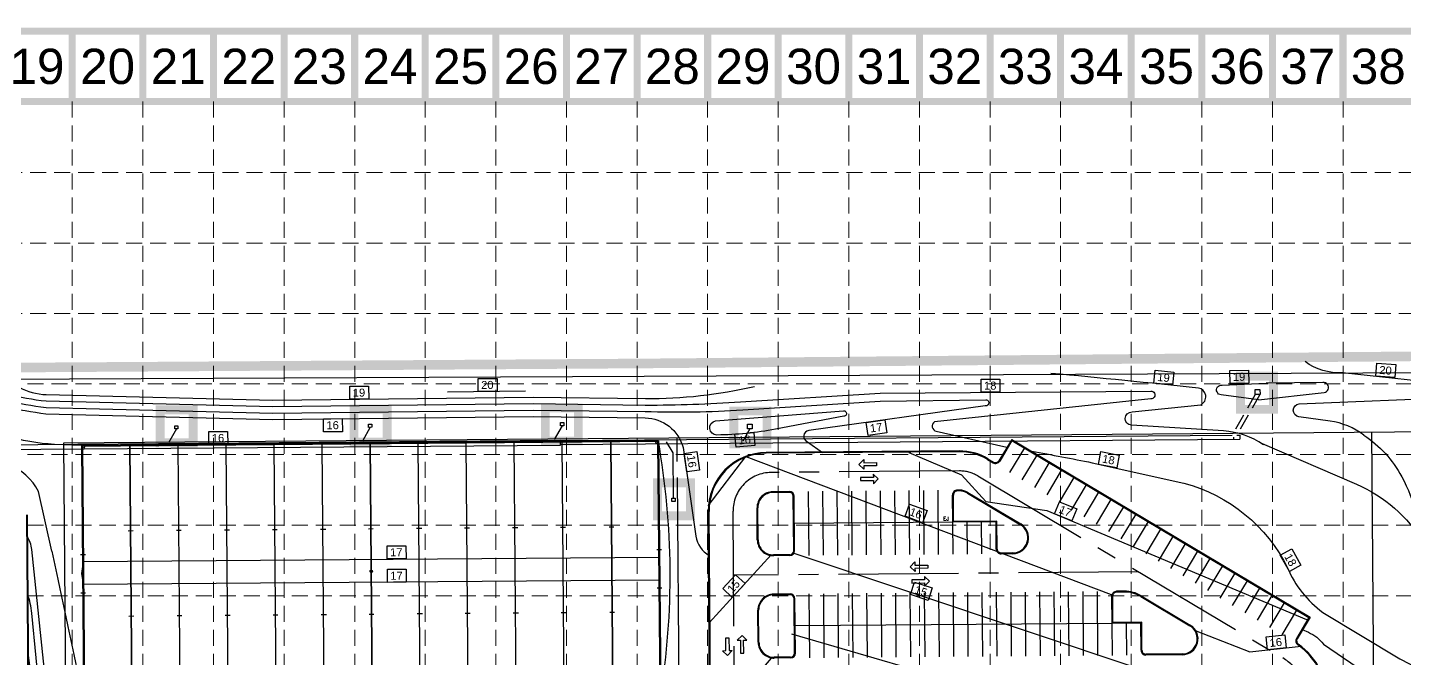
# Model space of a CAD drawing. Header units: feet. Extents: x 2467609 to 2470436, y 7119976 to 7121745.
# Drawn here: x 2468465 to 2469325, y 7121351 to 7121745 of the extents above; entities that cross this region are included whole.
import ezdxf
from ezdxf.enums import TextEntityAlignment as Align

# ---------------------------------------------------------------- set-up
doc = ezdxf.new("R2010")
doc.units = ezdxf.units.FT
doc.header["$LTSCALE"] = 100
doc.header["$MEASUREMENT"] = 0
for name, pattern in [('06117 BASE$0$CENTER2', [1.125, 0.75, -0.125, 0.125, -0.125]), ('HIDDEN', [0.375, 0.25, -0.125]), ('HIDDEN2', [0.1875, 0.125, -0.0625]), ('SDASH', [0.15, 0.1, -0.05])]:
    doc.linetypes.add(name, pattern=pattern)
for name, color, linetype, lineweight in [('06117 BASE$0$CP Inlet', 253, 'Continuous', 25), ('06117 BASE$0$CPCL', 253, '06117 BASE$0$CENTER2', 25), ('06117 BASE$0$CPCURB', 8, 'Continuous', 25), ('06117 BASE$0$CPCURB2', 8, 'Continuous', 25), ('06117 BASE$0$CPSTRIPE', 253, 'Continuous', 25), ('06117 BASE$0$DIR-ARROW', 8, 'Continuous', 25), ('06117 BASE$0$X-Hevy', 253, 'Continuous', 50), ('06117 BASE$0$X-Lite', 253, 'Continuous', 25)]:
    doc.layers.add(name, color=color, linetype=linetype, lineweight=lineweight)
for name, color, linetype in [('06117 BASE$0$foot-pract', 253, 'Continuous'), ('06117 BASE$0$SITE-Fence', 8, '06117 BASE$0$FENCELINE4'), ('06117 TOPO$0$EXWATER', 253, 'Continuous'), ('BASE', 7, 'Continuous'), ('CPCONT', 253, 'Continuous'), ('EJ', 7, 'HIDDEN2'), ('GRID', 254, 'HIDDEN'), ('LIMITS OF DISTURBANCE', 1, 'HIDDEN'), ('proposed ec', 6, 'SDASH')]:
    doc.layers.add(name, color=color, linetype=linetype)
doc.styles.add('06117 BASE$0$Standard', font='romans.shx')
doc.styles.add('C60', font='SIMPLEX.shx', dxfattribs={"height": 2.4})
doc.styles.get("Standard").update_dxf_attribs({"font": 'ARIAL.TTF'})
doc.linetypes.add('06117 BASE$0$FENCELINE4', pattern='A,0.5,-0.05,["x",06117 BASE$0$Standard,S=0.16,R=0,X=-0.02,Y=-0.05],-0.15', length=0.7)

# ---------------------------------------------------------------- blocks, each defined once
blk = doc.blocks.new('06117 BASE$0$A$C13620719')
at = {"layer": '06117 BASE$0$X-Hevy'}
for p, q in [((-4140, 0), (180, 0)), ((-4140, -1920), (-4140, 0)), ((180, -1920), (180, 0)), ((180, -1920), (-4140, -1920))]:
    blk.add_line(p, q, dxfattribs=at)
at = {"layer": '06117 BASE$0$X-Lite'}
for p, q in [((-3783, -1920), (-3783, 0)), ((-3780, -1920), (-3780, 0)), ((-3420, -1920), (-3420, 0)), ((-3060, -1920), (-3060, 0)), ((-2340, -1920), (-2340, 0)), ((-1978, -1920), (-1978, 0)), ((-1620, -1920), (-1620, 0)), ((-1260, -1920), (-1260, 0)), ((-540, -1920), (-540, 0)), ((-177, -1920), (-177, 0)), ((-174, -1920), (-174, 0)), ((-2700, -1920), (-2700, 0)), ((-1981, -1920), (-1981, 0)), ((-900, -1920), (-900, 0)), ((-4140, -712), (-4140, -712)), ((-3799, -640), (-3763, -640)), ((-3438, -640), (-3402, -640)), ((-3078, -640), (-3042, -640)), ((-3075, -640), (-3039, -640)), ((-2718, -640), (-2682, -640)), ((-2358, -640), (-2322, -640)), ((-2355, -640), (-2319, -640)), ((-1998, -640), (-1962, -640)), ((-1638, -640), (-1602, -640)), ((-1635, -640), (-1599, -640)), ((-1278, -640), (-1242, -640)), ((-918, -640), (-882, -640)), ((-915, -640), (-879, -640)), ((-558, -640), (-522, -640)), ((-194, -640), (-158, -640)), ((-4158, -816), (-4122, -816)), ((198, -816), (162, -816)), ((-4140, -967), (-4140, -967)), ((-4158, -1104), (-4122, -1104)), ((198, -1104), (162, -1104)), ((-3799, -1280), (-3763, -1280)), ((-3438, -1280), (-3402, -1280)), ((-3078, -1280), (-3042, -1280)), ((-3075, -1280), (-3039, -1280)), ((-2718, -1280), (-2682, -1280)), ((-2358, -1280), (-2322, -1280)), ((-2355, -1280), (-2319, -1280)), ((-1998, -1280), (-1962, -1280)), ((-1638, -1280), (-1602, -1280)), ((-1635, -1280), (-1599, -1280)), ((-1278, -1280), (-1242, -1280)), ((-918, -1280), (-882, -1280)), ((-915, -1280), (-879, -1280)), ((-558, -1280), (-522, -1280)), ((-194, -1280), (-158, -1280))]:
    blk.add_line(p, q, dxfattribs=at)

msp = doc.modelspace()

# ---------------------------------------------------------------- linework, layer by layer
at = {"layer": '06117 BASE$0$CP Inlet'}
for points in [[(2469232.05, 7121518.55), (2469235.05, 7121518.57), (2469235.08, 7121515.57), (2469232.08, 7121515.55)], [(2469232.05, 7121518.55), (2469235.05, 7121518.57), (2469235.08, 7121515.57), (2469232.08, 7121515.55)], [(2468557.14, 7121495.97), (2468559.14, 7121495.99), (2468559.16, 7121493.99), (2468557.16, 7121493.97)], [(2468557.14, 7121495.97), (2468559.14, 7121495.99), (2468559.16, 7121493.99), (2468557.16, 7121493.97)], [(2468678.26, 7121496.96), (2468680.26, 7121496.98), (2468680.28, 7121494.98), (2468678.28, 7121494.96)], [(2468678.26, 7121496.96), (2468680.26, 7121496.98), (2468680.28, 7121494.98), (2468678.28, 7121494.96)], [(2468798.13, 7121497.95), (2468800.13, 7121497.96), (2468800.15, 7121495.96), (2468798.15, 7121495.95)], [(2468798.13, 7121497.95), (2468800.13, 7121497.96), (2468800.15, 7121495.96), (2468798.15, 7121495.95)], [(2468914.88, 7121496.98), (2468917.88, 7121497), (2468917.9, 7121494), (2468914.9, 7121493.98)], [(2468914.88, 7121496.98), (2468917.88, 7121497), (2468917.9, 7121494), (2468914.9, 7121493.98)], [(2468867.68, 7121450.69), (2468869.68, 7121450.7), (2468869.7, 7121448.7), (2468867.7, 7121448.69)], [(2468867.68, 7121450.69), (2468869.68, 7121450.7), (2468869.7, 7121448.7), (2468867.7, 7121448.69)]]:
    msp.add_lwpolyline(points, close=True, dxfattribs=at)
at = {"layer": '06117 BASE$0$CPCL'}
for p, q in [((2469047.27, 7121467.71), (2468929.7, 7121466.75)), ((2469047.27, 7121467.71), (2468929.7, 7121466.75)), ((2469058.72, 7121464.6), (2469249.25, 7121350.95)), ((2469058.72, 7121464.6), (2469249.25, 7121350.95)), ((2468911.98, 7120695.75), (2468905.89, 7121442.56)), ((2468911.98, 7120695.75), (2468905.89, 7121442.56)), ((2469159.28, 7121404.62), (2468906.22, 7121402.56)), ((2469159.28, 7121404.62), (2468906.22, 7121402.56))]:
    msp.add_line(p, q, dxfattribs=at)
for centre, radius, start, end in [((2468929.89, 7121442.75), 24, 90.46654, 180.46654), ((2468929.89, 7121442.75), 24, 90.46654, 180.46654), ((2469047.45, 7121445.71), 22, 59.18317, 90.46654), ((2469047.45, 7121445.71), 22, 59.18317, 90.46654), ((2469232.34, 7121322.61), 33, 0.46654, 59.18317), ((2469232.34, 7121322.61), 33, 0.46654, 59.18317)]:
    msp.add_arc(centre, radius, start, end, dxfattribs=at)
at = {"layer": '06117 BASE$0$CPCURB'}
for p, q in [((2469080.15, 7121486.76), (2469072.46, 7121473.87)), ((2469080.15, 7121486.76), (2469072.46, 7121473.87)), ((2469080.15, 7121486.76), (2469265.65, 7121376.1)), ((2469080.15, 7121486.76), (2469265.65, 7121376.1)), ((2469047.17, 7121479.71), (2468926.6, 7121478.73)), ((2469047.17, 7121479.71), (2468926.6, 7121478.73)), ((2469064.87, 7121474.91), (2469068.35, 7121472.83)), ((2469064.87, 7121474.91), (2469068.35, 7121472.83)), ((2468941.02, 7121454.84), (2468930.8, 7121454.76)), ((2468941.02, 7121454.84), (2468930.8, 7121454.76)), ((2468944.32, 7121417.87), (2468944.05, 7121451.87)), ((2468944.32, 7121417.87), (2468944.05, 7121451.87)), ((2469043.18, 7121435.68), (2469043.04, 7121452.68)), ((2469043.18, 7121435.68), (2469043.04, 7121452.68)), ((2469047.37, 7121455.71), (2469046.02, 7121455.7)), ((2469047.37, 7121455.71), (2469046.02, 7121455.7)), ((2469052.57, 7121454.3), (2469085.65, 7121434.57)), ((2469052.57, 7121454.3), (2469085.65, 7121434.57)), ((2468891.93, 7121314.94), (2468890.89, 7121442.44)), ((2468891.93, 7121314.94), (2468890.89, 7121442.44)), ((2468921.04, 7121424.68), (2468920.88, 7121444.68)), ((2468921.04, 7121424.68), (2468920.88, 7121444.68)), ((2468465.69, 7121316.47), (2468464.69, 7121440.2)), ((2468465.69, 7121316.47), (2468464.69, 7121440.2)), ((2469070.18, 7121435.9), (2469043.18, 7121435.68)), ((2469070.18, 7121435.9), (2469043.18, 7121435.68)), ((2469070.32, 7121418.9), (2469070.18, 7121435.9)), ((2469070.32, 7121418.9), (2469070.18, 7121435.9)), ((2468941.35, 7121414.85), (2468931.12, 7121414.76)), ((2468941.35, 7121414.85), (2468931.12, 7121414.76)), ((2469080.61, 7121415.98), (2469073.34, 7121415.92)), ((2469080.61, 7121415.98), (2469073.34, 7121415.92)), ((2468941.54, 7121390.85), (2468931.32, 7121390.76)), ((2468941.54, 7121390.85), (2468931.32, 7121390.76)), ((2469142.7, 7121372.48), (2469142.56, 7121389.48)), ((2469142.7, 7121372.48), (2469142.56, 7121389.48)), ((2469150.42, 7121392.55), (2469145.54, 7121392.51)), ((2469150.42, 7121392.55), (2469145.54, 7121392.51)), ((2469160.83, 7121389.72), (2469191.5, 7121371.43)), ((2469160.83, 7121389.72), (2469191.5, 7121371.43)), ((2468921.56, 7121360.68), (2468921.4, 7121380.68)), ((2468921.56, 7121360.68), (2468921.4, 7121380.68)), ((2468944.84, 7121353.87), (2468944.57, 7121387.87)), ((2468944.84, 7121353.87), (2468944.57, 7121387.87)), ((2469160.7, 7121372.63), (2469142.7, 7121372.48)), ((2469160.7, 7121372.63), (2469142.7, 7121372.48)), ((2469160.84, 7121355.63), (2469160.7, 7121372.63)), ((2469160.84, 7121355.63), (2469160.7, 7121372.63)), ((2469265.65, 7121376.1), (2469257.87, 7121363.06)), ((2469265.65, 7121376.1), (2469257.87, 7121363.06)), ((2468941.87, 7121350.85), (2468931.64, 7121350.76)), ((2468941.87, 7121350.85), (2468931.64, 7121350.76)), ((2469186.46, 7121352.84), (2469163.86, 7121352.66)), ((2469186.46, 7121352.84), (2469163.86, 7121352.66))]:
    msp.add_line(p, q, dxfattribs=at)
for centre, radius, start, end in [((2468926.89, 7121442.73), 36, 90.46654, 180.46654), ((2468926.89, 7121442.73), 36, 90.46654, 180.46654), ((2469047.45, 7121445.71), 34, 59.18317, 90.46654), ((2469047.45, 7121445.71), 34, 59.18317, 90.46654), ((2469069.89, 7121475.41), 3, 239.18317, 329.18317), ((2469069.89, 7121475.41), 3, 239.18317, 329.18317), ((2468930.88, 7121444.76), 10, 90.46654, 180.46654), ((2468930.88, 7121444.76), 10, 90.46654, 180.46654), ((2468941.05, 7121451.84), 3, 0.46654, 90.46654), ((2468941.05, 7121451.84), 3, 0.46654, 90.46654), ((2469046.04, 7121452.7), 3, 90.46654, 180.46654), ((2469046.04, 7121452.7), 3, 90.46654, 180.46654), ((2469047.45, 7121445.71), 10, 59.18317, 90.46654), ((2469047.45, 7121445.71), 10, 59.18317, 90.46654), ((2469080.53, 7121425.98), 10, 270.46654, 59.18317), ((2469080.53, 7121425.98), 10, 270.46654, 59.18317), ((2468931.04, 7121424.76), 10, 180.46654, 270.46654), ((2468931.04, 7121424.76), 10, 180.46654, 270.46654), ((2468941.32, 7121417.85), 3, 270.46654, 0.46654), ((2468941.32, 7121417.85), 3, 270.46654, 0.46654), ((2469073.32, 7121418.92), 3, 180.46654, 270.46654), ((2469073.32, 7121418.92), 3, 180.46654, 270.46654), ((2468931.4, 7121380.76), 10, 90.46654, 180.46654), ((2468931.4, 7121380.76), 10, 90.46654, 180.46654), ((2468941.57, 7121387.85), 3, 0.46654, 90.46654), ((2468941.57, 7121387.85), 3, 0.46654, 90.46654), ((2469145.56, 7121389.51), 3, 90.46654, 180.46654), ((2469145.56, 7121389.51), 3, 90.46654, 180.46654), ((2469150.58, 7121372.55), 20, 59.18317, 90.46654), ((2469150.58, 7121372.55), 20, 59.18317, 90.46654), ((2469186.38, 7121362.84), 10, 270.46654, 59.18317), ((2469186.38, 7121362.84), 10, 270.46654, 59.18317), ((2469260.45, 7121361.52), 3, 149.18317, 234.15629), ((2469260.45, 7121361.52), 3, 149.18317, 234.15629), ((2468931.56, 7121360.76), 10, 180.46654, 270.46654), ((2468931.56, 7121360.76), 10, 180.46654, 270.46654), ((2469163.84, 7121355.66), 3, 180.46654, 270.46654), ((2469163.84, 7121355.66), 3, 180.46654, 270.46654), ((2469232.34, 7121322.61), 45, 0.46654, 54.15629), ((2469232.34, 7121322.61), 45, 0.46654, 54.15629), ((2468941.84, 7121353.85), 3, 270.46654, 0.46654), ((2468941.84, 7121353.85), 3, 270.46654, 0.46654)]:
    msp.add_arc(centre, radius, start, end, dxfattribs=at)
at = {"layer": '06117 BASE$0$CPCURB2'}
for p, q in [((2469079.97, 7121487.44), (2469072.03, 7121474.13)), ((2469079.97, 7121487.44), (2469072.03, 7121474.13)), ((2469079.97, 7121487.44), (2469266.34, 7121376.27)), ((2469079.97, 7121487.44), (2469266.34, 7121376.27)), ((2469047.17, 7121480.21), (2468926.6, 7121479.23)), ((2469047.17, 7121480.21), (2468926.6, 7121479.23)), ((2469065.13, 7121475.34), (2469068.61, 7121473.26)), ((2469065.13, 7121475.34), (2469068.61, 7121473.26)), ((2468941.03, 7121454.34), (2468930.8, 7121454.26)), ((2468941.03, 7121454.34), (2468930.8, 7121454.26)), ((2468943.82, 7121417.87), (2468943.55, 7121451.86)), ((2468943.82, 7121417.87), (2468943.55, 7121451.86)), ((2469043.68, 7121436.18), (2469043.54, 7121452.68)), ((2469043.68, 7121436.18), (2469043.54, 7121452.68)), ((2469047.37, 7121455.21), (2469046.02, 7121455.2)), ((2469047.37, 7121455.21), (2469046.02, 7121455.2)), ((2469052.32, 7121453.87), (2469085.4, 7121434.14)), ((2469052.32, 7121453.87), (2469085.4, 7121434.14)), ((2468891.43, 7121314.94), (2468890.39, 7121442.43)), ((2468891.43, 7121314.94), (2468890.39, 7121442.43)), ((2468921.54, 7121424.68), (2468921.38, 7121444.68)), ((2468921.54, 7121424.68), (2468921.38, 7121444.68)), ((2468466.19, 7121316.47), (2468465.19, 7121440.2)), ((2468466.19, 7121316.47), (2468465.19, 7121440.2)), ((2469070.68, 7121436.4), (2469043.68, 7121436.18)), ((2469070.68, 7121436.4), (2469043.68, 7121436.18)), ((2469070.82, 7121418.9), (2469070.68, 7121436.4)), ((2469070.82, 7121418.9), (2469070.68, 7121436.4)), ((2468941.34, 7121415.35), (2468931.12, 7121415.26)), ((2468941.34, 7121415.35), (2468931.12, 7121415.26)), ((2469080.61, 7121416.48), (2469073.34, 7121416.42)), ((2469080.61, 7121416.48), (2469073.34, 7121416.42)), ((2468941.55, 7121390.35), (2468931.32, 7121390.26)), ((2468941.55, 7121390.35), (2468931.32, 7121390.26)), ((2469143.19, 7121372.99), (2469143.06, 7121389.49)), ((2469143.19, 7121372.99), (2469143.06, 7121389.49)), ((2469150.42, 7121392.05), (2469145.54, 7121392.01)), ((2469150.42, 7121392.05), (2469145.54, 7121392.01)), ((2469160.57, 7121389.29), (2469191.24, 7121371)), ((2469160.57, 7121389.29), (2469191.24, 7121371)), ((2468922.06, 7121360.69), (2468921.9, 7121380.69)), ((2468922.06, 7121360.69), (2468921.9, 7121380.69)), ((2468944.34, 7121353.87), (2468944.07, 7121387.87)), ((2468944.34, 7121353.87), (2468944.07, 7121387.87)), ((2469161.19, 7121373.13), (2469143.19, 7121372.99)), ((2469161.19, 7121373.13), (2469143.19, 7121372.99)), ((2469161.34, 7121355.64), (2469161.19, 7121373.13)), ((2469161.34, 7121355.64), (2469161.19, 7121373.13)), ((2469266.34, 7121376.27), (2469258.3, 7121362.8)), ((2469266.34, 7121376.27), (2469258.3, 7121362.8)), ((2468941.86, 7121351.35), (2468931.64, 7121351.26)), ((2468941.86, 7121351.35), (2468931.64, 7121351.26)), ((2469186.45, 7121353.34), (2469163.86, 7121353.16)), ((2469186.45, 7121353.34), (2469163.86, 7121353.16))]:
    msp.add_line(p, q, dxfattribs=at)
for centre, radius, start, end in [((2468926.89, 7121442.73), 36.5, 90.46654, 180.46654), ((2468926.89, 7121442.73), 36.5, 90.46654, 180.46654), ((2469047.45, 7121445.71), 34.5, 59.18317, 90.46654), ((2469047.45, 7121445.71), 34.5, 59.18317, 90.46654), ((2469069.89, 7121475.41), 2.5, 239.18317, 329.18317), ((2469069.89, 7121475.41), 2.5, 239.18317, 329.18317), ((2468930.88, 7121444.76), 9.5, 90.46654, 180.46654), ((2468930.88, 7121444.76), 9.5, 90.46654, 180.46654), ((2468941.05, 7121451.84), 2.5, 0.46654, 90.46654), ((2468941.05, 7121451.84), 2.5, 0.46654, 90.46654), ((2469046.04, 7121452.7), 2.5, 90.46654, 180.46654), ((2469046.04, 7121452.7), 2.5, 90.46654, 180.46654), ((2469047.45, 7121445.71), 9.5, 59.18317, 90.46654), ((2469047.45, 7121445.71), 9.5, 59.18317, 90.46654), ((2469080.53, 7121425.98), 9.5, 270.46654, 59.18317), ((2469080.53, 7121425.98), 9.5, 270.46654, 59.18317), ((2468931.04, 7121424.76), 9.5, 180.46654, 270.46654), ((2468931.04, 7121424.76), 9.5, 180.46654, 270.46654), ((2468941.32, 7121417.85), 2.5, 270.46654, 0.46654), ((2468941.32, 7121417.85), 2.5, 270.46654, 0.46654), ((2469073.32, 7121418.92), 2.5, 180.46654, 270.46654), ((2469073.32, 7121418.92), 2.5, 180.46654, 270.46654), ((2468931.4, 7121380.76), 9.5, 90.46654, 180.46654), ((2468931.4, 7121380.76), 9.5, 90.46654, 180.46654), ((2468941.57, 7121387.85), 2.5, 0.46654, 90.46654), ((2468941.57, 7121387.85), 2.5, 0.46654, 90.46654), ((2469145.56, 7121389.51), 2.5, 90.46654, 180.46654), ((2469145.56, 7121389.51), 2.5, 90.46654, 180.46654), ((2469150.58, 7121372.55), 19.5, 59.18317, 90.46654), ((2469150.58, 7121372.55), 19.5, 59.18317, 90.46654), ((2469186.38, 7121362.84), 9.5, 270.46654, 59.18317), ((2469186.38, 7121362.84), 9.5, 270.46654, 59.18317), ((2468931.56, 7121360.76), 9.5, 180.46654, 270.46654), ((2468931.56, 7121360.76), 9.5, 180.46654, 270.46654), ((2469163.84, 7121355.66), 2.5, 180.46654, 270.46654), ((2469163.84, 7121355.66), 2.5, 180.46654, 270.46654), ((2469260.45, 7121361.52), 2.5, 149.18317, 234.15629), ((2469260.45, 7121361.52), 2.5, 149.18317, 234.15629), ((2469232.34, 7121322.61), 45.5, 0.46654, 54.15629), ((2469232.34, 7121322.61), 45.5, 0.46654, 54.15629), ((2468941.84, 7121353.85), 2.5, 270.46654, 0.46654), ((2468941.84, 7121353.85), 2.5, 270.46654, 0.46654)]:
    msp.add_arc(centre, radius, start, end, dxfattribs=at)
at = {"layer": '06117 BASE$0$CPSTRIPE'}
for p, q in [((2469087.88, 7121482.15), (2469078.66, 7121466.69)), ((2469087.88, 7121482.15), (2469078.66, 7121466.69)), ((2469095.61, 7121477.53), (2469086.38, 7121462.08)), ((2469095.61, 7121477.53), (2469086.38, 7121462.08)), ((2469103.34, 7121472.92), (2469094.11, 7121457.47)), ((2469103.34, 7121472.92), (2469094.11, 7121457.47)), ((2469111.06, 7121468.31), (2469101.84, 7121452.85)), ((2469111.06, 7121468.31), (2469101.84, 7121452.85)), ((2469118.79, 7121463.7), (2469109.57, 7121448.24)), ((2469118.79, 7121463.7), (2469109.57, 7121448.24)), ((2469126.52, 7121459.09), (2469117.3, 7121443.63)), ((2469126.52, 7121459.09), (2469117.3, 7121443.63)), ((2468953.35, 7121414.94), (2468953.02, 7121454.94)), ((2468953.35, 7121414.94), (2468953.02, 7121454.94)), ((2468962.35, 7121415.02), (2468962.02, 7121455.02)), ((2468962.35, 7121415.02), (2468962.02, 7121455.02)), ((2468971.35, 7121415.09), (2468971.02, 7121455.09)), ((2468971.35, 7121415.09), (2468971.02, 7121455.09)), ((2468980.35, 7121415.16), (2468980.02, 7121455.16)), ((2468980.35, 7121415.16), (2468980.02, 7121455.16)), ((2468989.35, 7121415.24), (2468989.02, 7121455.24)), ((2468989.35, 7121415.24), (2468989.02, 7121455.24)), ((2468998.35, 7121415.31), (2468998.02, 7121455.31)), ((2468998.35, 7121415.31), (2468998.02, 7121455.31)), ((2469007.34, 7121415.38), (2469007.02, 7121455.38)), ((2469007.34, 7121415.38), (2469007.02, 7121455.38)), ((2469016.34, 7121415.46), (2469016.02, 7121455.46)), ((2469016.34, 7121415.46), (2469016.02, 7121455.46)), ((2469025.34, 7121415.53), (2469025.02, 7121455.53)), ((2469025.34, 7121415.53), (2469025.02, 7121455.53)), ((2469034.34, 7121415.6), (2469034.02, 7121455.6)), ((2469034.34, 7121415.6), (2469034.02, 7121455.6)), ((2469134.25, 7121454.48), (2469125.03, 7121439.02)), ((2469134.25, 7121454.48), (2469125.03, 7121439.02)), ((2469141.98, 7121449.87), (2469132.76, 7121434.41)), ((2469141.98, 7121449.87), (2469132.76, 7121434.41)), ((2469149.71, 7121445.26), (2469140.49, 7121429.8)), ((2469149.71, 7121445.26), (2469140.49, 7121429.8)), ((2469157.44, 7121440.65), (2469148.22, 7121425.19)), ((2469157.44, 7121440.65), (2469148.22, 7121425.19)), ((2469043.18, 7121435.68), (2468944.18, 7121434.87)), ((2469043.18, 7121435.68), (2468944.18, 7121434.87)), ((2469043.34, 7121415.68), (2469043.18, 7121435.68)), ((2469043.34, 7121415.68), (2469043.18, 7121435.68)), ((2469052.34, 7121415.75), (2469052.18, 7121435.75)), ((2469052.34, 7121415.75), (2469052.18, 7121435.75)), ((2469061.34, 7121415.82), (2469061.18, 7121435.82)), ((2469061.34, 7121415.82), (2469061.18, 7121435.82)), ((2469165.17, 7121436.04), (2469155.95, 7121420.58)), ((2469165.17, 7121436.04), (2469155.95, 7121420.58)), ((2469172.9, 7121431.43), (2469163.68, 7121415.97)), ((2469172.9, 7121431.43), (2469163.68, 7121415.97)), ((2469180.63, 7121426.82), (2469171.41, 7121411.36)), ((2469180.63, 7121426.82), (2469171.41, 7121411.36)), ((2469188.36, 7121422.21), (2469179.14, 7121406.75)), ((2469188.36, 7121422.21), (2469179.14, 7121406.75)), ((2469196.09, 7121417.6), (2469186.87, 7121402.14)), ((2469196.09, 7121417.6), (2469186.87, 7121402.14)), ((2469203.82, 7121412.99), (2469194.59, 7121397.53)), ((2469203.82, 7121412.99), (2469194.59, 7121397.53)), ((2469211.55, 7121408.37), (2469202.32, 7121392.92)), ((2469211.55, 7121408.37), (2469202.32, 7121392.92)), ((2469219.27, 7121403.76), (2469210.05, 7121388.31)), ((2469219.27, 7121403.76), (2469210.05, 7121388.31)), ((2469227, 7121399.15), (2469217.78, 7121383.69)), ((2469227, 7121399.15), (2469217.78, 7121383.69)), ((2468953.87, 7121350.95), (2468953.54, 7121390.94)), ((2468953.87, 7121350.95), (2468953.54, 7121390.94)), ((2468962.87, 7121351.02), (2468962.54, 7121391.02)), ((2468962.87, 7121351.02), (2468962.54, 7121391.02)), ((2468971.87, 7121351.09), (2468971.54, 7121391.09)), ((2468971.87, 7121351.09), (2468971.54, 7121391.09)), ((2468980.87, 7121351.17), (2468980.54, 7121391.16)), ((2468980.87, 7121351.17), (2468980.54, 7121391.16)), ((2468989.87, 7121351.24), (2468989.54, 7121391.24)), ((2468989.87, 7121351.24), (2468989.54, 7121391.24)), ((2468998.87, 7121351.31), (2468998.54, 7121391.31)), ((2468998.87, 7121351.31), (2468998.54, 7121391.31)), ((2469007.87, 7121351.39), (2469007.54, 7121391.38)), ((2469007.87, 7121351.39), (2469007.54, 7121391.38)), ((2469016.87, 7121351.46), (2469016.54, 7121391.46)), ((2469016.87, 7121351.46), (2469016.54, 7121391.46)), ((2469025.87, 7121351.53), (2469025.54, 7121391.53)), ((2469025.87, 7121351.53), (2469025.54, 7121391.53)), ((2469034.87, 7121351.61), (2469034.54, 7121391.6)), ((2469034.87, 7121351.61), (2469034.54, 7121391.6)), ((2469043.86, 7121351.68), (2469043.54, 7121391.68)), ((2469043.86, 7121351.68), (2469043.54, 7121391.68)), ((2469052.86, 7121351.75), (2469052.54, 7121391.75)), ((2469052.86, 7121351.75), (2469052.54, 7121391.75)), ((2469061.86, 7121351.82), (2469061.54, 7121391.82)), ((2469061.86, 7121351.82), (2469061.54, 7121391.82)), ((2469070.86, 7121351.9), (2469070.54, 7121391.9)), ((2469070.86, 7121351.9), (2469070.54, 7121391.9)), ((2469079.86, 7121351.97), (2469079.54, 7121391.97)), ((2469079.86, 7121351.97), (2469079.54, 7121391.97)), ((2469088.86, 7121352.04), (2469088.54, 7121392.04)), ((2469088.86, 7121352.04), (2469088.54, 7121392.04)), ((2469097.86, 7121352.12), (2469097.54, 7121392.12)), ((2469097.86, 7121352.12), (2469097.54, 7121392.12)), ((2469106.86, 7121352.19), (2469106.54, 7121392.19)), ((2469106.86, 7121352.19), (2469106.54, 7121392.19)), ((2469115.86, 7121352.26), (2469115.54, 7121392.26)), ((2469115.86, 7121352.26), (2469115.54, 7121392.26)), ((2469124.86, 7121352.34), (2469124.54, 7121392.34)), ((2469124.86, 7121352.34), (2469124.54, 7121392.34)), ((2469133.86, 7121352.41), (2469133.54, 7121392.41)), ((2469133.86, 7121352.41), (2469133.54, 7121392.41)), ((2469234.73, 7121394.54), (2469225.51, 7121379.08)), ((2469234.73, 7121394.54), (2469225.51, 7121379.08)), ((2469242.46, 7121389.93), (2469233.24, 7121374.47)), ((2469242.46, 7121389.93), (2469233.24, 7121374.47)), ((2469250.19, 7121385.32), (2469240.97, 7121369.86)), ((2469250.19, 7121385.32), (2469240.97, 7121369.86)), ((2469257.92, 7121380.71), (2469248.7, 7121365.25)), ((2469257.92, 7121380.71), (2469248.7, 7121365.25)), ((2469142.7, 7121372.48), (2468944.71, 7121370.87)), ((2469142.7, 7121372.48), (2468944.71, 7121370.87)), ((2469142.86, 7121352.48), (2469142.7, 7121372.48)), ((2469142.86, 7121352.48), (2469142.7, 7121372.48)), ((2469151.86, 7121352.56), (2469151.7, 7121372.56)), ((2469151.86, 7121352.56), (2469151.7, 7121372.56))]:
    msp.add_line(p, q, dxfattribs=at)
at = {"layer": '06117 BASE$0$DIR-ARROW'}
for points in [[(2468995.51, 7121472.9), (2468995.53, 7121470.9), (2468987.53, 7121470.83), (2468987.55, 7121468.83), (2468984.52, 7121471.81), (2468987.5, 7121474.83), (2468987.51, 7121472.83)], [(2468995.51, 7121472.9), (2468995.53, 7121470.9), (2468987.53, 7121470.83), (2468987.55, 7121468.83), (2468984.52, 7121471.81), (2468987.5, 7121474.83), (2468987.51, 7121472.83)], [(2468985.55, 7121463.65), (2468985.56, 7121461.65), (2468993.56, 7121461.72), (2468993.58, 7121459.72), (2468996.55, 7121462.74), (2468993.53, 7121465.72), (2468993.55, 7121463.72)], [(2468985.55, 7121463.65), (2468985.56, 7121461.65), (2468993.56, 7121461.72), (2468993.58, 7121459.72), (2468996.55, 7121462.74), (2468993.53, 7121465.72), (2468993.55, 7121463.72)], [(2469027.54, 7121408.91), (2469027.56, 7121406.91), (2469019.56, 7121406.84), (2469019.57, 7121404.84), (2469016.55, 7121407.82), (2469019.52, 7121410.84), (2469019.54, 7121408.84)], [(2469027.54, 7121408.91), (2469027.56, 7121406.91), (2469019.56, 7121406.84), (2469019.57, 7121404.84), (2469016.55, 7121407.82), (2469019.52, 7121410.84), (2469019.54, 7121408.84)], [(2469017.57, 7121399.66), (2469017.59, 7121397.66), (2469025.59, 7121397.73), (2469025.6, 7121395.73), (2469028.58, 7121398.75), (2469025.56, 7121401.73), (2469025.57, 7121399.73)], [(2469017.57, 7121399.66), (2469017.59, 7121397.66), (2469025.59, 7121397.73), (2469025.6, 7121395.73), (2469028.58, 7121398.75), (2469025.56, 7121401.73), (2469025.57, 7121399.73)], [(2468901.34, 7121363.42), (2468903.34, 7121363.43), (2468903.41, 7121355.43), (2468905.41, 7121355.45), (2468902.43, 7121352.43), (2468899.41, 7121355.4), (2468901.41, 7121355.42)], [(2468901.34, 7121363.42), (2468903.34, 7121363.43), (2468903.41, 7121355.43), (2468905.41, 7121355.45), (2468902.43, 7121352.43), (2468899.41, 7121355.4), (2468901.41, 7121355.42)], [(2468910.59, 7121353.92), (2468912.59, 7121353.93), (2468912.52, 7121361.93), (2468914.52, 7121361.95), (2468911.5, 7121364.93), (2468908.52, 7121361.9), (2468910.52, 7121361.92)], [(2468910.59, 7121353.92), (2468912.59, 7121353.93), (2468912.52, 7121361.93), (2468914.52, 7121361.95), (2468911.5, 7121364.93), (2468908.52, 7121361.9), (2468910.52, 7121361.92)]]:
    msp.add_lwpolyline(points, close=True, dxfattribs=at)
at = {"layer": '06117 BASE$0$SITE-Fence'}
for p, q in [((2468487.81, 7121485.38), (2469536.26, 7121493.92)), ((2468487.81, 7121485.38), (2469536.26, 7121493.92)), ((2469306.44, 7121298.39), (2469304.86, 7121492.04)), ((2469306.44, 7121298.39), (2469304.86, 7121492.04)), ((2468489.15, 7121321.66), (2468487.81, 7121485.38)), ((2468489.15, 7121321.66), (2468487.81, 7121485.38)), ((2468870.76, 7121488.5), (2468870.88, 7121473.58)), ((2468870.76, 7121488.5), (2468870.88, 7121473.58)), ((2468870.97, 7121463.58), (2468872.05, 7121331)), ((2468870.97, 7121463.58), (2468872.05, 7121331))]:
    msp.add_line(p, q, dxfattribs=at)
at = {"layer": '06117 BASE$0$X-Lite'}
for centre in [(2468500.05, 7121482.7), (2468500.05, 7121482.7), (2468858.44, 7121485.64), (2468858.44, 7121485.64), (2468679.89, 7121404.97), (2468679.89, 7121404.97)]:
    msp.add_circle(centre, 0.8, dxfattribs=at)
at = {"layer": '06117 TOPO$0$EXWATER', "color": 4}
msp.add_line((2470077.84, 7121532.62), (2467732.26, 7121521.36), dxfattribs=at)
at = {"layer": 'BASE', "const_width": 4.41}
for points in [[(2467611.14, 7119978.57), (2470433.54, 7119978.57), (2470433.54, 7121742.57), (2467611.14, 7121742.57)], [(2467655.15, 7120022.66), (2470389.56, 7120022.58), (2470389.51, 7121698.49), (2467655.7, 7121698.54)]]:
    msp.add_lwpolyline(points, close=True, dxfattribs=at)
for points in [[(2468493.14, 7121698.47), (2468493.14, 7121742.57)], [(2468537.24, 7121698.47), (2468537.24, 7121742.57)], [(2468581.34, 7121698.47), (2468581.34, 7121742.57)], [(2468625.44, 7121698.47), (2468625.44, 7121742.57)], [(2468669.54, 7121698.47), (2468669.54, 7121742.57)], [(2468713.64, 7121698.47), (2468713.64, 7121742.57)], [(2468757.74, 7121698.47), (2468757.74, 7121742.57)], [(2468801.84, 7121698.47), (2468801.84, 7121742.57)], [(2468845.94, 7121698.47), (2468845.94, 7121742.57)], [(2468890.04, 7121698.47), (2468890.04, 7121742.57)], [(2468934.14, 7121698.47), (2468934.14, 7121742.57)], [(2468978.24, 7121698.47), (2468978.24, 7121742.57)], [(2469022.34, 7121698.47), (2469022.34, 7121742.57)], [(2469066.44, 7121698.47), (2469066.44, 7121742.57)], [(2469110.54, 7121698.47), (2469110.54, 7121742.57)], [(2469154.64, 7121698.47), (2469154.64, 7121742.57)], [(2469198.74, 7121698.47), (2469198.74, 7121742.57)], [(2469242.84, 7121698.47), (2469242.84, 7121742.57)], [(2469286.94, 7121698.47), (2469286.94, 7121742.57)]]:
    msp.add_lwpolyline(points, dxfattribs=at)
at = {"layer": 'CPCONT', "color": 35}
for points in [[(2469299.91, 7121490.07, 0.127722), (2469278.85, 7121498.85), (2469259.44, 7121501.53, -0.882452), (2469259.55, 7121509.68), (2469360.85, 7121513.75, 1.005443), (2469359.7, 7121521.09), (2469286.66, 7121529.01, -0.171985), (2469263.22, 7121536.05, 3.76054)], [(2468446.88, 7121532, 0.241072), (2468476.9, 7121515.42), (2468618.5, 7121511.9), (2468780.96, 7121513.77), (2468851.13, 7121512.88)], [(2469196.65, 7121519.52, 0.002864), (2469104.49, 7121528.68)], [(2468426.77, 7121517.99, 0.043939), (2468476.76, 7121507.42), (2468618.45, 7121503.9), (2468780.96, 7121505.77), (2468851.03, 7121504.88)], [(2468428.41, 7121522.72, 0.057501), (2468476.83, 7121511.42), (2468618.48, 7121507.9), (2468780.96, 7121509.77), (2468851.08, 7121508.88)], [(2468851.13, 7121512.88, 0.057521), (2468919.37, 7121520.57, -5.024158)], [(2469198.02, 7121509.04), (2469198.02, 7121509.04, 0.726591), (2469196.65, 7121519.52, -0.24681)], [(2469234.05, 7121512.23), (2469210.78, 7121515.2, -1.025245), (2469211.52, 7121521.37), (2469238.84, 7121522.49, 0.005112), (2469238.84, 7121522.49)], [(2469234.05, 7121512.23), (2469275.11, 7121516.8, 1.025245), (2469274.27, 7121522.96), (2469238.84, 7121522.49), (2469238.84, 7121522.49)], [(2468425.13, 7121513.27), (2468425.13, 7121513.27), (2468425.13, 7121513.27, 0.026205), (2468476.69, 7121503.43), (2468618.42, 7121499.9), (2468780.96, 7121501.77), (2468850.98, 7121500.88, -0.33738), (2468874.75, 7121482.3), (2468882.72, 7121426.99, 0.233119), (2468891.07, 7121414.82)], [(2468851.03, 7121504.88, 0.02305), (2468911.93, 7121505.87), (2468997.79, 7121511.22), (2469063.77, 7121512.14, -1.11042), (2469063.43, 7121508.38), (2468953.17, 7121492.95, 0.767775), (2468952.31, 7121485.95), (2468961.77, 7121479.32)], [(2468851.08, 7121508.88, 0.019113), (2468910.6, 7121511), (2468997.76, 7121516.33), (2469166.93, 7121517.63, -1.037929), (2469166.79, 7121512.74), (2469031.84, 7121498.4, 0.677599), (2469032.89, 7121492.49), (2469075.16, 7121482.99, -0.000327), (2469077.12, 7121482.66, -0.000327)], [(2469237.19, 7121484.07, 0.135662), (2469212.36, 7121492.7), (2469154.77, 7121496.26, -0.981342), (2469155.13, 7121504.55), (2469198.02, 7121509.04)], [(2468498.94, 7121483.57), (2468482.06, 7121484.34, -0.066395), (2468451.38, 7121489.86, 0.10789), (2468380.04, 7121496.36, 0.797202), (2468379.59, 7121492.51, -0.127426)], [(2468480.38, 7121417.68, 0.001624), (2468500.56, 7121323.5), (2468860.54, 7121326.45, 0.083816), (2468859.23, 7121486.45), (2468498.94, 7121483.57)], [(2469236.5, 7121484.76), (2469295.35, 7121459.46, -0.158766), (2469336.95, 7121422.91, 0.146021), (2469375.55, 7121387.26, 0.005859), (2469398.94, 7121368.33), (2469414.46, 7121353.58, 0.028906), (2469448.16, 7121327.1), (2469506.67, 7121284.86, 0.000248), (2469529.55, 7121264.31), (2469573.58, 7121232.79), (2469901.92, 7121017.73)], [(2469299.91, 7121490.07, -0.125851), (2469323.6, 7121464.12, -0.056059), (2469332.99, 7121440.42, 0.190875), (2469382.16, 7121387.98), (2469446.34, 7121360.34, -0.078215), (2469485.91, 7121331.64, -0.004447), (2469540.62, 7121281.26, 0.03158), (2469632.89, 7121202.86, 0.150786), (2469632.89, 7121202.86), (2469880.82, 7121037.39)], [(2469092.38, 7121480.04, -0.006331), (2469130.21, 7121472.84), (2469187.55, 7121460.07)], [(2468480.38, 7121417.68), (2468472.06, 7121454.79, 0.204409), (2468452.8, 7121471.5, -0.017843)], [(2469187.55, 7121460.07, 0.095725), (2469187.55, 7121460.07), (2469187.55, 7121460.07, -0.216093), (2469252.33, 7121407.11, 0.13393), (2469274.25, 7121379.31), (2469322.44, 7121350.34, 0.056475), (2469355.9, 7121336.11, -0.031888), (2469414, 7121311.56, 0.081602), (2469414, 7121311.56, -0.007664), (2469499.48, 7121263.72), (2469518.49, 7121246.52, -0.042258), (2469628.72, 7121187.8), (2469895.04, 7121015.18)], [(2468554.59, 7121292.45, 0.07795), (2468535.94, 7121298.15), (2468490.82, 7121306.98, -0.32915), (2468478.09, 7121320.88), (2468467.84, 7121418.6, 0.12205), (2468464.85, 7121426.87, 2.919948)], [(2468532.13, 7121292.4, 0.028749), (2468513.17, 7121297.06), (2468490.34, 7121302.62, -0.330171), (2468473.22, 7121322.99), (2468467.88, 7121378.83, 0.06405), (2468465.15, 7121390.81, 7.893498)], [(2469261.51, 7121368.68), (2469265.37, 7121366.91, -0.120949), (2469274.7, 7121359.52), (2469304.28, 7121339.26, 0.096543), (2469361.28, 7121314.64), (2469385.88, 7121310.94, -0.095291), (2469405.57, 7121303.99), (2469441.18, 7121284.78, 0.118252), (2469441.18, 7121284.78, -0.193726), (2469474.77, 7121252.01), (2469482.8, 7121215.82), (2469524.45, 7121225.62, -0.09639), (2469620.69, 7121183.07), (2469889.82, 7121011.61)], [(2468508.9, 7121292.18), (2468491.73, 7121297.17, -0.298226), (2468469.7, 7121322.23), (2468465.55, 7121354.1)]]:
    msp.add_lwpolyline(points, format="xyb", dxfattribs=at)
for points in [[(2469308.13, 7121535.04), (2469319.85, 7121534.18), (2469319.25, 7121526.05), (2469307.53, 7121526.92)], [(2469169.59, 7121530.67), (2469181.28, 7121529.52), (2469180.49, 7121521.41), (2469168.8, 7121522.56)], [(2469216.22, 7121530.42), (2469227.97, 7121530.68), (2469228.15, 7121522.54), (2469216.41, 7121522.27)], [(2468666.51, 7121520.64), (2468678.26, 7121520.74), (2468678.33, 7121512.59), (2468666.58, 7121512.49)], [(2468746.71, 7121525.44), (2468758.46, 7121525.54), (2468758.53, 7121517.39), (2468746.78, 7121517.29)], [(2469060.84, 7121525.02), (2469072.59, 7121525.12), (2469072.66, 7121516.97), (2469060.91, 7121516.87)], [(2468578.45, 7121492.26), (2468590.2, 7121492.36), (2468590.27, 7121484.21), (2468578.52, 7121484.11)], [(2468650.06, 7121500.3), (2468661.81, 7121500.4), (2468661.88, 7121492.25), (2468650.13, 7121492.15)], [(2468989.12, 7121497.98), (2469000.75, 7121499.62), (2469001.88, 7121491.55), (2468990.25, 7121489.91)], [(2468907.1, 7121490.59), (2468918.8, 7121491.71), (2468919.57, 7121483.6), (2468907.88, 7121482.48)], [(2468883.34, 7121479.87), (2468885.01, 7121468.25), (2468876.95, 7121467.08), (2468875.27, 7121478.71)], [(2469135.63, 7121479.8), (2469147.18, 7121477.64), (2469145.68, 7121469.63), (2469134.13, 7121471.79)], [(2469016.2, 7121447.01), (2469027.2, 7121442.9), (2469024.35, 7121435.26), (2469013.35, 7121439.38)], [(2469109.88, 7121448.5), (2469120.71, 7121443.96), (2469117.56, 7121436.44), (2469106.72, 7121440.99)], [(2468689.82, 7121420.92), (2468701.57, 7121421.01), (2468701.64, 7121412.86), (2468689.89, 7121412.77)], [(2469254.87, 7121419.02), (2469260.65, 7121408.79), (2469253.55, 7121404.78), (2469247.77, 7121415.01)], [(2468689.99, 7121406.26), (2468701.73, 7121406.36), (2468701.8, 7121398.21), (2468690.05, 7121398.11)], [(2468899.43, 7121394.17), (2468907.34, 7121402.85), (2468913.37, 7121397.36), (2468905.45, 7121388.68)], [(2469019.19, 7121398.21), (2469030.37, 7121394.6), (2469027.86, 7121386.84), (2469016.68, 7121390.46)], [(2469238.84, 7121363.96), (2469250.52, 7121365.27), (2469251.43, 7121357.17), (2469239.76, 7121355.86)]]:
    msp.add_lwpolyline(points, close=True, dxfattribs=at)
for points in [[(2468727.43, 7121517.16), (2468776.28, 7121517.72)], [(2468890.32, 7121445.95), (2468913.98, 7121476.67), (2469142.13, 7121390.51)], [(2469015.72, 7121479.14), (2469048.7, 7121465.32)], [(2469048.7, 7121465.32), (2469063.91, 7121448.57)], [(2469063.91, 7121448.57), (2469101.91, 7121442.95)], [(2469101.91, 7121442.95), (2469264.18, 7121374.97)], [(2468890.98, 7121372.81), (2468929.77, 7121415.35)], [(2468943.92, 7121416.43), (2469160.55, 7121343.89), (2469206.12, 7121312.81)], [(2468859.95, 7121399.73), (2468860.33, 7121406.25), (2468859.85, 7121413.73)], [(2469093.79, 7121309.99), (2469066.94, 7121329.41), (2468942.6, 7121365.78)], [(2469194.53, 7121368.08), (2469228.82, 7121354.63), (2469260.72, 7121358.22), (2469260.72, 7121358.22)], [(2468929.78, 7121350.81), (2468856.01, 7121264.23), (2468826.74, 7121258.99), (2468572.13, 7121267.58), (2468572.13, 7121267.58)]]:
    msp.add_lwpolyline(points, dxfattribs=at)
msp.add_lwpolyline([(2468895, 7121499.04), (2468974.85, 7121505.34, -1.010988), (2468975.07, 7121501.87), (2468932.48, 7121493.83, -0.04303), (2468895.87, 7121490.14, -0.92048)], format="xyb", close=True, dxfattribs=at)
at = {"layer": 'CPCONT', "color": 35, "elevation": 745}
msp.add_lwpolyline([(2468859.85, 7121413.73), (2468499.87, 7121410.87), (2468498.91, 7121403.73), (2468499.98, 7121396.87), (2468859.95, 7121399.73)], dxfattribs=at)
at = {"layer": 'GRID', "color": 252, "linetype": 'HIDDEN', "lineweight": 0, "ltscale": 0.4}
for p, q in [((2468493.14, 7121698.47), (2468493.14, 7120154.77)), ((2468537.24, 7121698.47), (2468537.24, 7120154.77)), ((2468581.34, 7121698.47), (2468581.34, 7120154.77)), ((2468625.44, 7121698.47), (2468625.44, 7120154.77)), ((2468669.54, 7121698.47), (2468669.54, 7120154.77)), ((2468713.64, 7121698.47), (2468713.64, 7120154.77)), ((2468757.74, 7121698.47), (2468757.74, 7120154.77)), ((2468801.84, 7121698.47), (2468801.84, 7120154.77)), ((2468845.94, 7121698.47), (2468845.94, 7120154.77)), ((2468890.04, 7121698.47), (2468890.04, 7120154.77)), ((2468934.14, 7121698.47), (2468934.14, 7120154.77)), ((2468978.24, 7121698.47), (2468978.24, 7120154.77)), ((2469022.34, 7121698.47), (2469022.34, 7120154.77)), ((2469066.44, 7121698.47), (2469066.44, 7120154.77)), ((2469110.54, 7121698.47), (2469110.54, 7120154.77)), ((2469154.64, 7121698.47), (2469154.64, 7120154.77)), ((2469198.74, 7121698.47), (2469198.74, 7120154.77)), ((2469242.84, 7121698.47), (2469242.84, 7120154.77)), ((2469286.94, 7121698.47), (2469286.94, 7120154.77)), ((2467656.87, 7121654.22), (2470391.07, 7121654.22)), ((2467656.87, 7121610.12), (2470391.07, 7121610.12)), ((2467656.87, 7121566.02), (2470391.07, 7121566.02)), ((2467655.24, 7121522.07), (2470389.44, 7121522.07)), ((2467655.24, 7121477.97), (2470389.44, 7121477.97)), ((2467655.24, 7121433.87), (2470389.44, 7121433.87)), ((2467655.24, 7121389.77), (2470389.44, 7121389.77))]:
    msp.add_line(p, q, dxfattribs=at)
at = {"layer": 'LIMITS OF DISTURBANCE', "ltscale": 2, "const_width": 6}
msp.add_lwpolyline([(2467833.01, 7121530.09), (2467846.43, 7120518.47, 0.339282), (2467879.82, 7120486.99), (2468303.87, 7120494.22), (2468842.22, 7120504.92), (2470123.96, 7120515.28), (2470099.86, 7121608.53), (2469509.9, 7121601.53), (2469502.05, 7121540.91), (2468847.18, 7121534.85), (2468155.33, 7121530.34)], format="xyb", close=True, dxfattribs=at)
at = {"layer": 'proposed ec', "color": 5}
for p, q in [((2469232.14, 7121515.55), (2469217.71, 7121490.09)), ((2469235.02, 7121515.57), (2469220.6, 7121490.11)), ((2468558.16, 7121493.98), (2468552.17, 7121483.41)), ((2468679.28, 7121494.97), (2468673.29, 7121484.4)), ((2468799.15, 7121495.96), (2468793.16, 7121485.38)), ((2468916.4, 7121493.99), (2468912.07, 7121486.34)), ((2468798.04, 7121483.92), (2468798.02, 7121486.91)), ((2469218.44, 7121488.84), (2469218.45, 7121487.59)), ((2469220.6, 7121490.11), (2469222.41, 7121490.12)), ((2469222.41, 7121490.12), (2469222.43, 7121487.62))]:
    msp.add_line(p, q, dxfattribs=at)
at = {"layer": 'proposed ec', "color": 5, "linetype": 'Continuous'}
for p, q in [((2468265.71, 7121482.58), (2468798.02, 7121486.91)), ((2468265.73, 7121479.58), (2468798.04, 7121483.92)), ((2468798.02, 7121486.66), (2469217.71, 7121490.09)), ((2468798.04, 7121484.17), (2469222.43, 7121487.62)), ((2468868.45, 7121479.06), (2468864.4, 7121485.96)), ((2468868.68, 7121450.7), (2468868.45, 7121479.06))]:
    msp.add_line(p, q, dxfattribs=at)
at = {"layer": 'proposed ec', "color": 5, "const_width": 5.5}
for points in [[(2469222.86, 7121526.93), (2469243.53, 7121526.93), (2469243.53, 7121506.27), (2469222.86, 7121506.27)], [(2468788.59, 7121507.1), (2468809.26, 7121507.1), (2468809.26, 7121486.44), (2468788.59, 7121486.44)], [(2468548, 7121505.93), (2468568.67, 7121505.93), (2468568.67, 7121485.27), (2468548, 7121485.27)], [(2468669.17, 7121506.33), (2468689.85, 7121506.33), (2468689.85, 7121485.67), (2468669.17, 7121485.67)], [(2468906.4, 7121505.21), (2468927.08, 7121505.21), (2468927.08, 7121484.55), (2468906.4, 7121484.55)], [(2468858.69, 7121460.29), (2468879.36, 7121460.29), (2468879.36, 7121439.63), (2468858.69, 7121439.63)]]:
    msp.add_lwpolyline(points, close=True, dxfattribs=at)
at = {"layer": 'proposed ec', "color": 5}
for points in [[(2469232.05, 7121518.55), (2469235.05, 7121518.57), (2469235.08, 7121515.57), (2469232.08, 7121515.55)], [(2468557.14, 7121495.97), (2468559.14, 7121495.99), (2468559.16, 7121493.99), (2468557.16, 7121493.97)], [(2468678.26, 7121496.96), (2468680.26, 7121496.98), (2468680.28, 7121494.98), (2468678.28, 7121494.96)], [(2468798.13, 7121497.95), (2468800.13, 7121497.96), (2468800.15, 7121495.96), (2468798.15, 7121495.95)], [(2468914.88, 7121496.98), (2468917.88, 7121497), (2468917.9, 7121494), (2468914.9, 7121493.98)], [(2468867.68, 7121450.69), (2468869.68, 7121450.7), (2468869.7, 7121448.7), (2468867.7, 7121448.69)]]:
    msp.add_lwpolyline(points, close=True, dxfattribs=at)

# ---------------------------------------------------------------- block references
at = {"layer": '06117 BASE$0$foot-pract', "xscale": 0.08333333332995653, "yscale": 0.08333333332848203, "zscale": 0.08333333333333331, "rotation": 0.4699999793483691}
msp.add_blockref('06117 BASE$0$A$C13620719', (2468844.23, 7121486.32), dxfattribs=at)
msp.add_blockref('06117 BASE$0$A$C13620719', (2468844.23, 7121486.32), dxfattribs=at)

# ---------------------------------------------------------------- texts
at = {"layer": 'BASE'}
for s, p in [('19', (2468471.09, 7121720.52)), ('20', (2468515.19, 7121720.52)), ('21', (2468559.29, 7121720.52)), ('22', (2468603.39, 7121720.52)), ('23', (2468647.49, 7121720.52)), ('24', (2468691.59, 7121720.52)), ('25', (2468735.69, 7121720.52)), ('26', (2468779.79, 7121720.52)), ('27', (2468823.89, 7121720.52)), ('28', (2468867.99, 7121720.52)), ('29', (2468912.09, 7121720.52)), ('30', (2468956.19, 7121720.52)), ('31', (2469000.29, 7121720.52)), ('32', (2469044.39, 7121720.52)), ('33', (2469088.49, 7121720.52)), ('34', (2469132.59, 7121720.52)), ('35', (2469176.69, 7121720.52)), ('36', (2469220.79, 7121720.52)), ('37', (2469264.89, 7121720.52)), ('38', (2469308.99, 7121720.52))]:
    msp.add_text(s, height=22.05, dxfattribs=at).set_placement(p, align=Align.MIDDLE_CENTER)
at = {"layer": 'CPCONT', "color": 35}
for s, rotation, p in [('19', 354.41089, (2469174.58, 7121523.6)), ('19', 1.28872, (2469222.03, 7121524)), ('20', 355.764, (2469313.29, 7121528.09)), ('19', 0.47, (2468672.23, 7121514.14)), ('20', 0.47, (2468752.43, 7121518.94)), ('18', 0.49527, (2469066.56, 7121518.52)), ('16', 0.47, (2468655.78, 7121493.8)), ('17', 8.01791, (2468995.63, 7121492.28)), ('16', 0.47, (2468584.17, 7121485.76)), ('16', 5.46504, (2468913.36, 7121484.61)), ('16', 278.20195, (2468877.66, 7121473.34)), ('18', 349.40769, (2469139.99, 7121472.32)), ('16', 339.51284, (2469019.21, 7121438.89)), ('17', 337.25202, (2469112.56, 7121440.27)), ('17', 0.47, (2468695.54, 7121414.41)), ('18', 299.45626, (2469251.95, 7121410.87)), ('17', 0.47, (2468695.7, 7121399.75)), ('15', 47.63429, (2468908.08, 7121393.94)), ('15', 342.0629, (2469022.56, 7121390.24)), ('16', 6.41693, (2469245.2, 7121358.08))]:
    msp.add_text(s, height=5, rotation=rotation, dxfattribs=at).set_placement(p, align=Align.CENTER)
at = {"layer": 'EJ', "style": 'C60'}
msp.add_text('EJ', height=2.4, rotation=0.23402, dxfattribs=at).set_placement((2469037.13, 7121436.7))

doc.saveas('drawing.dxf')
